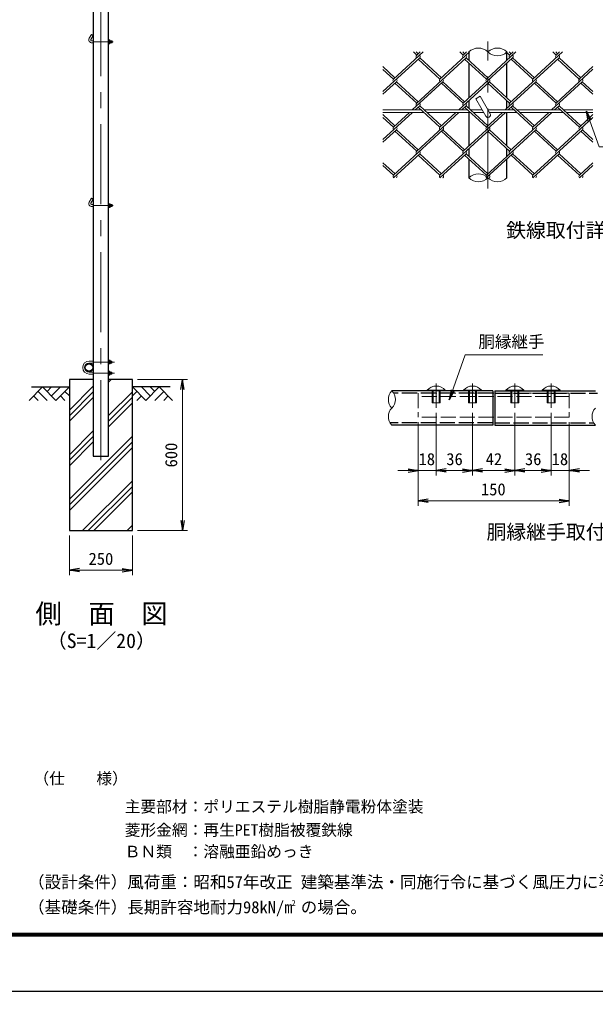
# Model space of a CAD drawing. Units: millimetres, scale not verified, with parts at other scales. Extents: x -4200 to 4200, y -2970 to 2970.
# Drawn here: x -367 to 1919, y -2970 to 889 of the extents above; entities that cross this region are included whole.
import ezdxf
from ezdxf.enums import TextEntityAlignment as Align

# ---------------------------------------------------------------- set-up
doc = ezdxf.new("R2010")
doc.units = ezdxf.units.MM
doc.header["$LTSCALE"] = 10
doc.linetypes.add('DASHED', pattern=[7.5, 6, -1.5])
doc.linetypes.add('USER1', pattern=[50.8, 31.75, -6.35, 6.35, -6.35])
for name, color, linetype, lineweight in [('0-0_D-STR1', 1, 'Continuous', 25), ('0-1_D-STR3', 3, 'Continuous', 13), ('0-2_D-BMK', 2, 'USER1', 13), ('0-3_D-STR2', 7, 'Continuous', 13), ('0-4_D-STR-DIM', 7, 'Continuous', 13), ('0-5_0', 7, 'Continuous', 25), ('0-7_D-DCR-HCH', 7, 'Continuous', 13), ('0-8_D-STR4', 7, 'Continuous', 25), ('0-9_D-BGD', 7, 'Continuous', 25), ('0-A_D-STR-TXT', 7, 'Continuous', 13), ('0-B_D-TTL-TXT', 7, 'Continuous', 25), ('0-C_D-TTL', 7, 'Continuous', 25)]:
    doc.layers.add(name, color=color, linetype=linetype, lineweight=lineweight)
doc.styles.add('ＭＳ ゴシック', font='')
doc.styles.get('ＭＳ ゴシック').set_extended_font_data('MS Gothic')

# ---------------------------------------------------------------- blocks, each defined once
blk = doc.blocks.new('_Open')
at = {"layer": '0-5_0'}
blk.add_line((-10, 1.667), (0, 0), dxfattribs=at)
blk.add_lwpolyline([(-10, -1.667), (0, 0), (-10, 0)], dxfattribs=at)

msp = doc.modelspace()

# ---------------------------------------------------------------- linework, layer by layer
at = {"layer": '0-0_D-STR1'}
for p, q in [((1416.33, 759.86), (1416.33, 726.9)), ((1567.58, 727.17), (1567.58, 759.86)), ((1416.33, 716.05), (1416.33, 577.73)), ((1567.58, 577.45), (1567.58, 716.32)), ((1416.33, 566.88), (1416.33, 536.3)), ((1567.58, 536.57), (1567.58, 566.6)), ((1416.33, 519.86), (1416.33, 387.13)), ((1567.58, 386.86), (1567.58, 519.86)), ((1416.33, 376.28), (1416.33, 345.7)), ((1567.58, 345.97), (1567.58, 376.01)), ((1416.33, 334.85), (1416.33, 259.86)), ((1567.58, 259.86), (1567.58, 335.12)), ((1510.85, -585.5), (1110.85, -585.5)), ((1510.85, -585.5), (1510.85, -721.5)), ((1518.85, -585.5), (1518.85, -721.5)), ((1518.85, -585.5), (1918.85, -585.5)), ((1510.85, -721.5), (1110.85, -721.5)), ((1518.85, -721.5), (1918.85, -721.5))]:
    msp.add_line(p, q, dxfattribs=at)
at = {"layer": '0-0_D-STR1', "linetype": 'DASHED'}
for p, q in [((1510.85, -594.7), (1118.01, -594.7)), ((1518.85, -594.7), (1926.01, -594.7)), ((1510.85, -712.3), (1103.7, -712.3)), ((1518.85, -712.3), (1911.7, -712.3))]:
    msp.add_line(p, q, dxfattribs=at)
at = {"layer": '0-0_D-STR1'}
msp.add_lwpolyline([(-73.72, 1476), (-73.72, -845), (-13.22, -845), (-13.22, 1476)], dxfattribs=at)
for radius in [17, 14.7]:
    msp.add_circle((-90.72, -493), radius, dxfattribs=at)
at = {"layer": '0-1_D-STR3'}
for p, q in [((-80.65, 829.59), (-89.65, 814)), ((-73.72, 825.59), (-82.72, 810)), ((-73.72, 825.59), (-80.65, 829.59)), ((-79.26, 804), (-73.72, 804)), ((-79.26, 796), (-73.72, 796)), ((-13.22, 807.5), (-13.22, 792.5)), ((-13.22, 807.5), (-7.42, 807.5)), ((-7.42, 803.75), (-13.22, 803.75)), ((-7.42, 796.25), (-13.22, 796.25)), ((-13.22, 792.5), (-7.42, 792.5)), ((-6.72, 805.92), (-6.72, 794.35)), ((-6.72, 804), (-0.46, 804)), ((-6.72, 803.3), (0.24, 803.3)), ((-6.72, 796.7), (0.24, 796.7)), ((-6.72, 796), (-0.46, 796)), ((-0.46, 804), (-0.46, 796)), ((0.74, 802.8), (-0.46, 804)), ((-0.46, 796), (0.74, 797.2)), ((0.74, 802.8), (0.74, 797.2)), ((0.74, 802.8), (0.74, 797.2)), ((1443.48, 573.83), (1460.8, 583.83)), ((1460.8, 583.83), (1500.62, 514.86)), ((1443.48, 573.83), (1483.3, 504.86)), ((1227.2, 529.86), (1075.29, 529.86)), ((1238.12, 519.86), (1075.29, 519.86)), ((1411.52, 529.86), (1239.05, 529.86)), ((1422.44, 519.86), (1249.96, 519.86)), ((1468.86, 529.86), (1423.37, 529.86)), ((1474.64, 519.86), (1434.28, 519.86)), ((1595.84, 529.86), (1491.96, 529.86)), ((1606.76, 519.86), (1497.73, 519.86)), ((1780.16, 529.86), (1607.68, 529.86)), ((1791.08, 519.86), (1618.6, 519.86)), ((1908.62, 529.86), (1792, 529.86)), ((1908.62, 519.86), (1802.92, 519.86)), ((-80.65, 179.59), (-89.65, 164)), ((-73.72, 175.59), (-82.72, 160)), ((-73.72, 175.59), (-80.65, 179.59)), ((-13.22, 157.5), (-13.22, 142.5)), ((-13.22, 157.5), (-7.42, 157.5)), ((-6.72, 155.92), (-6.72, 144.35)), ((-79.26, 154), (-73.72, 154)), ((-79.26, 146), (-73.72, 146)), ((-7.42, 153.75), (-13.22, 153.75)), ((-7.42, 146.25), (-13.22, 146.25)), ((-13.22, 142.5), (-7.42, 142.5)), ((-6.72, 154), (-0.46, 154)), ((-6.72, 153.3), (0.24, 153.3)), ((-6.72, 146.7), (0.24, 146.7)), ((-6.72, 146), (-0.46, 146)), ((-0.46, 154), (-0.46, 146)), ((0.74, 152.8), (-0.46, 154)), ((-0.46, 146), (0.74, 147.2)), ((0.74, 152.8), (0.74, 147.2)), ((0.74, 152.8), (0.74, 147.2)), ((-89.72, -467), (-73.72, -467)), ((-89.72, -475), (-73.72, -475)), ((-13.22, -463.5), (-7.42, -463.5)), ((-7.42, -467.25), (-13.22, -467.25)), ((-7.42, -474.75), (-13.22, -474.75)), ((-6.72, -465.08), (-6.72, -476.65)), ((-6.72, -467), (-0.92, -467)), ((-6.72, -467.7), (-0.22, -467.7)), ((-6.72, -474.3), (-0.22, -474.3)), ((-6.72, -475), (-0.92, -475)), ((-0.92, -467), (0.28, -468.2)), ((-0.92, -475), (-0.92, -467)), ((0.28, -473.8), (-0.92, -475)), ((0.28, -473.8), (0.28, -468.2)), ((-89.72, -511), (-73.72, -511)), ((-89.72, -519), (-73.72, -519)), ((-13.22, -522.5), (-13.22, -507.5)), ((-13.22, -507.5), (-7.42, -507.5)), ((-7.42, -511.25), (-13.22, -511.25)), ((-7.42, -518.75), (-13.22, -518.75)), ((-13.22, -522.5), (-7.42, -522.5)), ((-6.72, -520.92), (-6.72, -509.35)), ((-6.72, -511), (-0.92, -511)), ((-6.72, -511.7), (-0.22, -511.7)), ((-6.72, -518.3), (-0.22, -518.3)), ((-6.72, -519), (-0.92, -519)), ((-0.92, -511), (0.28, -512.2)), ((0.28, -517.8), (0.28, -512.2)), ((1251.25, -582.72), (1322.45, -582.72)), ((1251.25, -582.72), (1251.25, -585.5)), ((1251.25, -585.5), (1322.45, -585.5)), ((1322.45, -582.72), (1322.45, -585.5)), ((1395.25, -582.72), (1466.45, -582.72)), ((1395.25, -582.72), (1395.25, -585.5)), ((1395.25, -585.5), (1466.45, -585.5)), ((1466.45, -582.72), (1466.45, -585.5)), ((1634.45, -582.72), (1563.25, -582.72)), ((1563.25, -582.72), (1563.25, -585.5)), ((1634.45, -585.5), (1563.25, -585.5)), ((1634.45, -582.72), (1634.45, -585.5)), ((1778.45, -582.72), (1707.25, -582.72)), ((1707.25, -582.72), (1707.25, -585.5)), ((1778.45, -585.5), (1707.25, -585.5)), ((1778.45, -582.72), (1778.45, -585.5))]:
    msp.add_line(p, q, dxfattribs=at)
at = {"layer": '0-1_D-STR3', "linetype": 'DASHED'}
for p, q in [((1214.85, -594.7), (1214.85, -690.29)), ((1814.85, -594.7), (1214.85, -594.7)), ((1814.85, -607.5), (1214.85, -607.5)), ((1270.85, -585.5), (1270.85, -633.5)), ((1274.85, -585.5), (1274.85, -633.5)), ((1298.85, -585.5), (1298.85, -633.5)), ((1302.85, -585.5), (1302.85, -633.5)), ((1414.85, -585.5), (1414.85, -633.5)), ((1418.85, -585.5), (1418.85, -633.5)), ((1442.85, -585.5), (1442.85, -633.5)), ((1446.85, -585.5), (1446.85, -633.5)), ((1582.85, -585.5), (1582.85, -633.5)), ((1586.85, -585.5), (1586.85, -633.5)), ((1610.85, -585.5), (1610.85, -633.5)), ((1614.85, -585.5), (1614.85, -633.5)), ((1726.85, -585.5), (1726.85, -633.5)), ((1730.85, -585.5), (1730.85, -633.5)), ((1754.85, -585.5), (1754.85, -633.5)), ((1758.85, -585.5), (1758.85, -633.5)), ((1814.85, -594.7), (1814.85, -690.29)), ((1270.85, -633.5), (1302.85, -633.5)), ((1414.85, -633.5), (1446.85, -633.5)), ((1614.85, -633.5), (1582.85, -633.5)), ((1758.85, -633.5), (1726.85, -633.5)), ((1814.85, -690.29), (1214.85, -690.29))]:
    msp.add_line(p, q, dxfattribs=at)
at = {"layer": '0-1_D-STR3'}
for points in [[(-13.22, -463.5), (-13.22, -478.5), (-7.42, -478.5)], [(0.28, -517.8), (-0.92, -519), (-0.92, -511)]]:
    msp.add_lwpolyline(points, dxfattribs=at)
for centre, radius, start, end in [((-79.26, 808), 12, 150, 270), ((-79.26, 808), 4, 150, 270), ((-17.12, 800), 10.39, 338.85295, 21.14705), ((-9.52, 805.62), 2.81, 318.21899, 41.78101), ((-9.58, 794.37), 2.86, 319.0514, 40.9486), ((1491.96, 509.86), 10, 210, 30), ((-79.26, 158), 12, 150, 270), ((-79.26, 158), 4, 150, 270), ((-9.52, 155.62), 2.81, 318.21899, 41.78101), ((-17.12, 150), 10.39, 338.85295, 21.14705), ((-9.58, 144.37), 2.86, 319.0514, 40.9486), ((-89.72, -493), 26, 90, 270), ((-89.72, -493), 18, 90, 270), ((-17.12, -471), 10.39, 338.85295, 21.14705), ((-9.52, -465.38), 2.81, 318.21899, 41.78101), ((-9.58, -476.63), 2.86, 319.0514, 40.9486), ((-17.12, -515), 10.39, 338.85295, 21.14705), ((-9.58, -509.38), 2.86, 319.0514, 40.9486), ((-9.52, -520.63), 2.81, 318.21899, 41.78101), ((1286.85, -613.1), 46.8, 40.47549, 139.52451), ((1430.85, -613.1), 46.8, 40.47549, 139.52451), ((1598.85, -613.1), 46.8, 40.47549, 139.52451), ((1742.85, -613.1), 46.8, 40.47549, 139.52451)]:
    msp.add_arc(centre, radius, start, end, dxfattribs=at)
at = {"layer": '0-2_D-BMK'}
for p, q in [((-43.47, -860), (-43.47, 1500)), ((-73.72, 800), (5.63, 800)), ((1491.96, 218.19), (1491.96, 801.52)), ((-73.72, 150), (5.63, 150)), ((-73.72, -471), (9.87, -471)), ((-73.72, -515), (9.87, -515)), ((1286.85, -556.36), (1286.85, -652.79)), ((1430.85, -556.36), (1430.85, -652.79)), ((1598.85, -556.36), (1598.85, -652.79)), ((1742.85, -556.36), (1742.85, -652.79))]:
    msp.add_line(p, q, dxfattribs=at)
at = {"layer": '0-3_D-STR2'}
for p, q in [((1221.25, 736.76), (1075.29, 603.01)), ((1234.61, 759.86), (1117.25, 652.31)), ((1209.41, 747.61), (1196.05, 759.86)), ((1215.33, 753.04), (1207.89, 759.86)), ((1222.77, 759.86), (1209.41, 747.61)), ((1405.57, 736.76), (1209.41, 557.01)), ((1307.49, 657.74), (1221.25, 736.76)), ((1418.93, 759.86), (1301.57, 652.31)), ((1393.73, 747.61), (1380.37, 759.86)), ((1399.65, 753.04), (1392.21, 759.86)), ((1407.09, 759.86), (1393.73, 747.61)), ((1589.89, 736.76), (1393.73, 557.01)), ((1491.81, 657.74), (1405.57, 736.76)), ((1603.25, 759.86), (1485.89, 652.31)), ((1578.05, 747.61), (1564.69, 759.86)), ((1583.97, 753.04), (1576.53, 759.86)), ((1591.41, 759.86), (1578.05, 747.61)), ((1774.21, 736.76), (1578.05, 557.01)), ((1676.13, 657.74), (1589.89, 736.76)), ((1787.57, 759.86), (1670.21, 652.31)), ((1762.37, 747.61), (1749.01, 759.86)), ((1768.29, 753.04), (1760.85, 759.86)), ((1775.73, 759.86), (1762.37, 747.61)), ((1860.45, 657.74), (1774.21, 736.76)), ((1123.17, 657.74), (1075.29, 701.61)), ((1301.57, 652.31), (1215.33, 731.34)), ((1485.89, 652.31), (1399.65, 731.34)), ((1670.21, 652.31), (1583.97, 731.34)), ((1854.53, 652.31), (1768.29, 731.34)), ((1908.62, 701.88), (1854.53, 652.31)), ((1117.25, 652.31), (1075.29, 690.76)), ((1908.62, 691.03), (1762.37, 557.01)), ((1129.09, 641.46), (1075.29, 592.16)), ((1209.41, 557.01), (1123.17, 636.04)), ((1215.33, 562.44), (1129.09, 641.46)), ((1313.41, 641.46), (1191.62, 529.86)), ((1393.73, 557.01), (1307.49, 636.04)), ((1399.65, 562.44), (1313.41, 641.46)), ((1497.73, 641.46), (1375.94, 529.86)), ((1578.05, 557.01), (1491.81, 636.04)), ((1583.97, 562.44), (1497.73, 641.46)), ((1682.05, 641.46), (1560.25, 529.86)), ((1762.37, 557.01), (1676.13, 636.04)), ((1768.29, 562.44), (1682.05, 641.46)), ((1866.37, 641.46), (1744.57, 529.86)), ((1908.62, 591.89), (1860.45, 636.04)), ((1908.62, 602.74), (1866.37, 641.46)), ((1221.25, 546.16), (1203.46, 529.86)), ((1301.57, 461.71), (1215.33, 540.74)), ((1307.49, 467.14), (1221.25, 546.16)), ((1405.57, 546.16), (1387.78, 529.86)), ((1485.89, 461.71), (1399.65, 540.74)), ((1491.81, 467.14), (1405.57, 546.16)), ((1589.89, 546.16), (1572.1, 529.86)), ((1670.21, 461.71), (1583.97, 540.74)), ((1676.13, 467.14), (1589.89, 546.16)), ((1774.21, 546.16), (1756.42, 529.86)), ((1854.68, 461.58), (1768.29, 540.74)), ((1860.6, 467), (1774.21, 546.16)), ((1192.54, 519.86), (1075.29, 412.42)), ((1123.17, 467.14), (1075.29, 511.01)), ((1180.7, 519.86), (1117.25, 461.71)), ((1376.86, 519.86), (1209.41, 366.41)), ((1365.02, 519.86), (1301.57, 461.71)), ((1561.18, 519.86), (1393.73, 366.41)), ((1549.34, 519.86), (1485.89, 461.71)), ((1745.5, 519.86), (1578.05, 366.41)), ((1733.66, 519.86), (1670.21, 461.71)), ((1908.62, 511.01), (1854.68, 461.58)), ((1117.25, 461.71), (1075.29, 500.16)), ((1908.62, 500.16), (1762.52, 366.28)), ((1129.09, 450.86), (1075.29, 401.56)), ((1313.56, 450.73), (1117.4, 270.98)), ((1209.56, 366.28), (1123.17, 445.44)), ((1215.48, 371.7), (1129.09, 450.86)), ((1497.73, 450.86), (1301.57, 271.12)), ((1393.73, 366.41), (1307.49, 445.44)), ((1399.65, 371.84), (1313.41, 450.86)), ((1682.05, 450.86), (1485.89, 271.12)), ((1578.05, 366.41), (1491.81, 445.44)), ((1583.97, 371.84), (1497.73, 450.86)), ((1866.52, 450.73), (1670.36, 270.98)), ((1762.52, 366.28), (1676.13, 445.44)), ((1768.44, 371.7), (1682.05, 450.86)), ((1908.62, 401.29), (1860.6, 445.3)), ((1908.62, 412.14), (1866.52, 450.73)), ((1221.4, 355.43), (1117.1, 259.86)), ((1301.57, 271.12), (1215.33, 350.14)), ((1307.49, 276.54), (1221.25, 355.56)), ((1405.57, 355.56), (1301.13, 259.86)), ((1485.89, 271.12), (1399.65, 350.14)), ((1491.81, 276.54), (1405.57, 355.56)), ((1589.89, 355.56), (1485.45, 259.86)), ((1670.36, 270.98), (1583.97, 350.14)), ((1676.28, 276.41), (1589.89, 355.56)), ((1774.36, 355.43), (1670.06, 259.86)), ((1854.82, 270.84), (1768.44, 350)), ((1860.74, 276.27), (1774.36, 355.43)), ((1123.32, 276.41), (1075.29, 320.41)), ((1117.4, 270.98), (1075.29, 309.56)), ((1908.62, 309.29), (1854.68, 259.86)), ((1908.62, 320.14), (1854.82, 270.84)), ((1129.24, 260.13), (1128.94, 259.86)), ((1129.54, 259.86), (1129.24, 260.13)), ((1313.41, 260.26), (1312.97, 259.86)), ((1313.86, 259.86), (1313.41, 260.26)), ((1497.73, 260.26), (1497.29, 259.86)), ((1498.18, 259.86), (1497.73, 260.26)), ((1682.2, 260.13), (1681.9, 259.86)), ((1682.49, 259.86), (1682.2, 260.13)), ((1866.67, 259.99), (1866.52, 259.86)), ((1866.81, 259.86), (1866.67, 259.99))]:
    msp.add_line(p, q, dxfattribs=at)
for centre, start, end in [((1215.32, 742.17), 137.5, 222.5), ((1215.32, 742.17), 317.5, 42.5), ((1399.64, 742.17), 137.5, 222.5), ((1399.64, 742.17), 317.5, 42.5), ((1583.96, 742.17), 137.5, 222.5), ((1583.96, 742.17), 317.5, 42.5), ((1768.27, 742.17), 137.5, 222.5), ((1768.27, 742.17), 317.5, 42.5), ((1123.3, 646.74), 137.5, 222.5), ((1123.3, 646.74), 317.5, 42.5), ((1307.49, 646.89), 137.5, 222.5), ((1307.49, 646.89), 317.5, 42.5), ((1491.81, 646.89), 137.5, 222.5), ((1491.81, 646.89), 317.5, 42.5), ((1676.26, 646.74), 137.5, 222.5), ((1676.26, 646.74), 317.5, 42.5), ((1860.58, 646.74), 137.5, 222.5), ((1860.58, 646.74), 317.5, 42.5), ((1215.32, 551.58), 137.5, 222.5), ((1215.32, 551.58), 317.5, 42.5), ((1399.8, 551.45), 137.5, 222.5), ((1399.8, 551.45), 317.5, 42.5), ((1584.12, 551.45), 137.5, 222.5), ((1584.12, 551.45), 317.5, 42.5), ((1768.44, 551.45), 137.5, 222.5), ((1768.44, 551.45), 317.5, 42.5), ((1123.45, 456), 137.5, 222.5), ((1123.45, 456), 317.5, 42.5), ((1307.64, 456.15), 137.5, 222.5), ((1307.64, 456.15), 317.5, 42.5), ((1491.96, 456.15), 137.5, 222.5), ((1491.96, 456.15), 317.5, 42.5), ((1676.41, 456), 137.5, 222.5), ((1676.41, 456), 317.5, 42.5), ((1860.73, 456), 137.5, 222.5), ((1860.73, 456), 317.5, 42.5), ((1215.32, 360.98), 137.5, 222.5), ((1215.32, 360.98), 317.5, 42.5), ((1399.8, 360.85), 137.5, 222.5), ((1399.8, 360.85), 317.5, 42.5), ((1584.12, 360.85), 137.5, 222.5), ((1584.12, 360.85), 317.5, 42.5), ((1768.44, 360.85), 137.5, 222.5), ((1768.44, 360.85), 317.5, 42.5), ((1123.45, 265.41), 137.5, 222.5), ((1123.45, 265.41), 317.5, 42.5), ((1307.64, 265.55), 137.5, 222.5), ((1307.64, 265.55), 317.5, 42.5), ((1491.96, 265.55), 137.5, 222.5), ((1491.96, 265.55), 317.5, 42.5), ((1676.41, 265.41), 137.5, 222.5), ((1676.41, 265.41), 317.5, 42.5), ((1860.73, 265.41), 137.5, 222.5), ((1860.73, 265.41), 317.5, 42.5)]:
    msp.add_arc(centre, 8.03, start, end, dxfattribs=at)
at = {"layer": '0-4_D-STR-DIM'}
for p, q in [((101.53, -540), (300.54, -540)), ((280.54, -1100), (280.54, -580)), ((1286.85, -672.79), (1286.85, -921.5)), ((1286.85, -672.79), (1286.85, -921.5)), ((1430.85, -672.79), (1430.85, -921.5)), ((1430.85, -672.79), (1430.85, -921.5)), ((1598.85, -672.79), (1598.85, -921.5)), ((1598.85, -672.79), (1598.85, -921.5)), ((1742.85, -672.79), (1742.85, -921.5)), ((1742.85, -672.79), (1742.85, -921.5)), ((1214.85, -710.29), (1214.85, -921.5)), ((1214.85, -710.29), (1214.85, -1041.5)), ((1814.85, -710.29), (1814.85, -921.5)), ((1814.85, -710.29), (1814.85, -1041.5)), ((1174.85, -901.5), (1134.85, -901.5)), ((1214.85, -901.5), (1286.85, -901.5)), ((1326.85, -901.5), (1366.85, -901.5)), ((1326.85, -901.5), (1390.85, -901.5)), ((1470.85, -901.5), (1558.85, -901.5)), ((1638.85, -901.5), (1702.85, -901.5)), ((1702.85, -901.5), (1662.85, -901.5)), ((1742.85, -901.5), (1814.85, -901.5)), ((1854.85, -901.5), (1894.85, -901.5)), ((1254.85, -1021.5), (1774.85, -1021.5)), ((101.53, -1140), (300.54, -1140)), ((-168.47, -1160), (-168.47, -1317.32)), ((81.53, -1160), (81.53, -1317.32)), ((-128.47, -1297.32), (41.53, -1297.32))]:
    msp.add_line(p, q, dxfattribs=at)
for centre, radius, start, end in [((1454.15, 721.8), 53.65, 45.18146, 134.81854), ((1529.77, 721.8), 53.65, 45.18146, 134.81854), ((1529.77, 797.91), 53.65, 225.18146, 314.81854), ((1454.15, 221.8), 53.65, 45.18146, 134.81854), ((1454.15, 297.91), 53.65, 225.18146, 314.81854), ((1529.77, 297.91), 53.65, 225.18146, 314.81854), ((1145.07, -619.5), 48.24, 135.18146, 224.81854), ((1076.64, -619.5), 48.24, 315.18146, 44.81854), ((1145.07, -687.5), 48.24, 135.18146, 224.81854), ((1953.07, -687.5), 48.24, 135.18146, 224.81854)]:
    msp.add_arc(centre, radius, start, end, dxfattribs=at)
at = {"layer": '0-7_D-DCR-HCH'}
for p, q in [((-13.22, -550.99), (-2.23, -540)), ((-274.9, -570), (-328.11, -623.21)), ((-274.9, -570), (-221.68, -623.21)), ((-257.16, -587.74), (-239.42, -570)), ((-239.42, -605.47), (-203.95, -570)), ((-221.68, -623.21), (-168.47, -570)), ((-168.47, -662.04), (-73.72, -567.29)), ((134.74, -623.21), (81.53, -570)), ((152.48, -605.47), (117, -570)), ((187.95, -570), (134.74, -623.21)), ((170.31, -587.83), (152.48, -570)), ((187.95, -570), (241.16, -623.21)), ((-310.37, -605.47), (-292.55, -623.21)), ((-292.63, -587.74), (-257, -623.21)), ((-203.95, -605.47), (-186.13, -623.21)), ((-186.21, -587.74), (-168.47, -605.39)), ((-168.47, -684.14), (-73.72, -589.39)), ((-168.47, -706.24), (-73.72, -611.49)), ((-13.22, -683.57), (81.53, -588.82)), ((-13.22, -705.67), (81.53, -610.92)), ((99.27, -587.74), (81.53, -605.39)), ((117, -605.47), (99.18, -623.21)), ((205.69, -587.74), (170.05, -623.21)), ((223.43, -605.47), (205.61, -623.21)), ((-13.22, -727.77), (81.53, -633.02)), ((-168.47, -838.82), (-73.72, -744.07)), ((-168.47, -1015.6), (81.53, -765.6)), ((-168.47, -860.92), (-73.72, -766.17)), ((-168.47, -1037.7), (81.53, -787.7)), ((-168.47, -883.02), (-73.72, -788.27)), ((-168.47, -1059.79), (81.53, -809.79)), ((-116.1, -1140), (81.53, -942.37)), ((-94, -1140), (81.53, -964.47)), ((-71.9, -1140), (81.53, -986.57)), ((60.68, -1140), (81.53, -1119.15))]:
    msp.add_line(p, q, dxfattribs=at)
at = {"layer": '0-8_D-STR4'}
msp.add_line((81.53, -540), (-13.22, -540), dxfattribs=at)
msp.add_lwpolyline([(-73.72, -540), (-168.47, -540), (-168.47, -1140), (81.53, -1140), (81.53, -540)], dxfattribs=at)
at = {"layer": '0-9_D-BGD'}
for p, q in [((-318.47, -570), (-168.47, -570)), ((231.53, -570), (81.53, -570))]:
    msp.add_line(p, q, dxfattribs=at)
at = {"layer": '0-A_D-STR-TXT'}
for points in [[(2113.7, 383.12), (1932.82, 383.12), (1883.17, 523.34)], [(1709.76, -442.58), (1401.73, -442.58), (1339.46, -618.98)]]:
    msp.add_lwpolyline(points, dxfattribs=at)
at = {"layer": '0-C_D-TTL', "color": 2}
msp.add_lwpolyline([(-4200, 2970), (4200, 2970), (4200, -2970), (-4200, -2970)], close=True, dxfattribs=at)
at = {"layer": '0-C_D-TTL'}
for points in [[(-3930, 2750), (3930, 2750), (3930, -2750), (-3930, -2750)], [(-3927.5, 2747.5), (3927.5, 2747.5), (3927.5, -2747.5), (-3927.5, -2747.5)], [(-3925, 2745), (3925, 2745), (3925, -2745), (-3925, -2745)], [(-3922.5, 2742.5), (3922.5, 2742.5), (3922.5, -2742.5), (-3922.5, -2742.5)], [(-3920, 2740), (3920, 2740), (3920, -2740), (-3920, -2740)]]:
    msp.add_lwpolyline(points, close=True, dxfattribs=at)

# ---------------------------------------------------------------- block references
at = {"layer": '0-4_D-STR-DIM', "xscale": 4, "yscale": 4}
for p, rotation in [((280.54, -540), 90), ((1286.85, -901.5), 180), ((1286.85, -901.5), 180), ((1430.85, -901.5), 180), ((1598.85, -901.5), 180), ((1814.85, -901.5), 180), ((1214.85, -1021.5), 180), ((280.54, -1140), 270), ((-168.47, -1297.32), 180)]:
    msp.add_blockref('_Open', p, dxfattribs=dict(at, rotation=rotation))
for p in [(1214.85, -901.5), (1430.85, -901.5), (1598.85, -901.5), (1742.85, -901.5), (1742.85, -901.5), (1814.85, -1021.5), (81.53, -1297.32)]:
    msp.add_blockref('_Open', p, dxfattribs=at)
at = {"layer": '0-A_D-STR-TXT', "xscale": 4, "yscale": 4}
for p, rotation in [((1882.5, 525.22), 109.50173), ((1338.8, -620.86), 250.55783)]:
    msp.add_blockref('_Open', p, dxfattribs=dict(at, rotation=rotation))

# ---------------------------------------------------------------- texts
at = {"layer": '0-4_D-STR-DIM', "style": 'ＭＳ ゴシック'}
msp.add_text('600', height=48.09, rotation=90, dxfattribs=at).set_placement((273.79, -889.25), align=Align.BOTTOM_LEFT)
for s, p in [('18', (1216.83, -894.75)), ('36', (1326.75, -894.75)), ('42', (1483.13, -894.75)), ('36', (1638.75, -894.75)), ('18', (1744.83, -894.75)), ('150', (1464.2, -1014.75)), ('250', (-92.47, -1290.57))]:
    msp.add_text(s, height=48.09, dxfattribs=at).set_placement(p, align=Align.BOTTOM_LEFT)
at = {"layer": '0-A_D-STR-TXT', "style": 'ＭＳ ゴシック'}
msp.add_text('胴縁継手', height=48.09, dxfattribs=at).set_placement((1454.17, -428.6), align=Align.BOTTOM_LEFT)
at = {"layer": '0-B_D-TTL-TXT', "style": 'ＭＳ ゴシック'}
for s, height, p in [('鉄線取付詳細', 57.7, (1564.36, 6.09)), ('胴縁継手取付詳細', 57.7, (1486.39, -1191.65)), ('側\u3000面\u3000図', 76.98, (-303.37, -1531.61)), ('（S=1／20）', 57.7, (-257.89, -1623.59)), ('（仕\u3000\u3000様）', 45.75, (-310.95, -2160.56)), ('主要部材：ポリエステル樹脂静電粉体塗装', 45.75, (51.01, -2272.36)), ('菱形金網：再生PET樹脂被覆鉄線', 45.75, (51.01, -2365.14)), ('ＢＮ類\u3000：溶融亜鉛めっき', 45.75, (51.01, -2450.78)), ('（設計条件）風荷重：昭和57年改正 建築基準法・同施行令に基づく風圧力に準拠。', 48.09, (-332.45, -2573.6)), ('（基礎条件）長期許容地耐力98kN/m の場合。', 48.09, (-332.45, -2673.6)), ('2', 24.05, (713.02, -2637.79))]:
    msp.add_text(s, height=height, dxfattribs=at).set_placement(p, align=Align.BOTTOM_LEFT)

doc.saveas('drawing.dxf')
